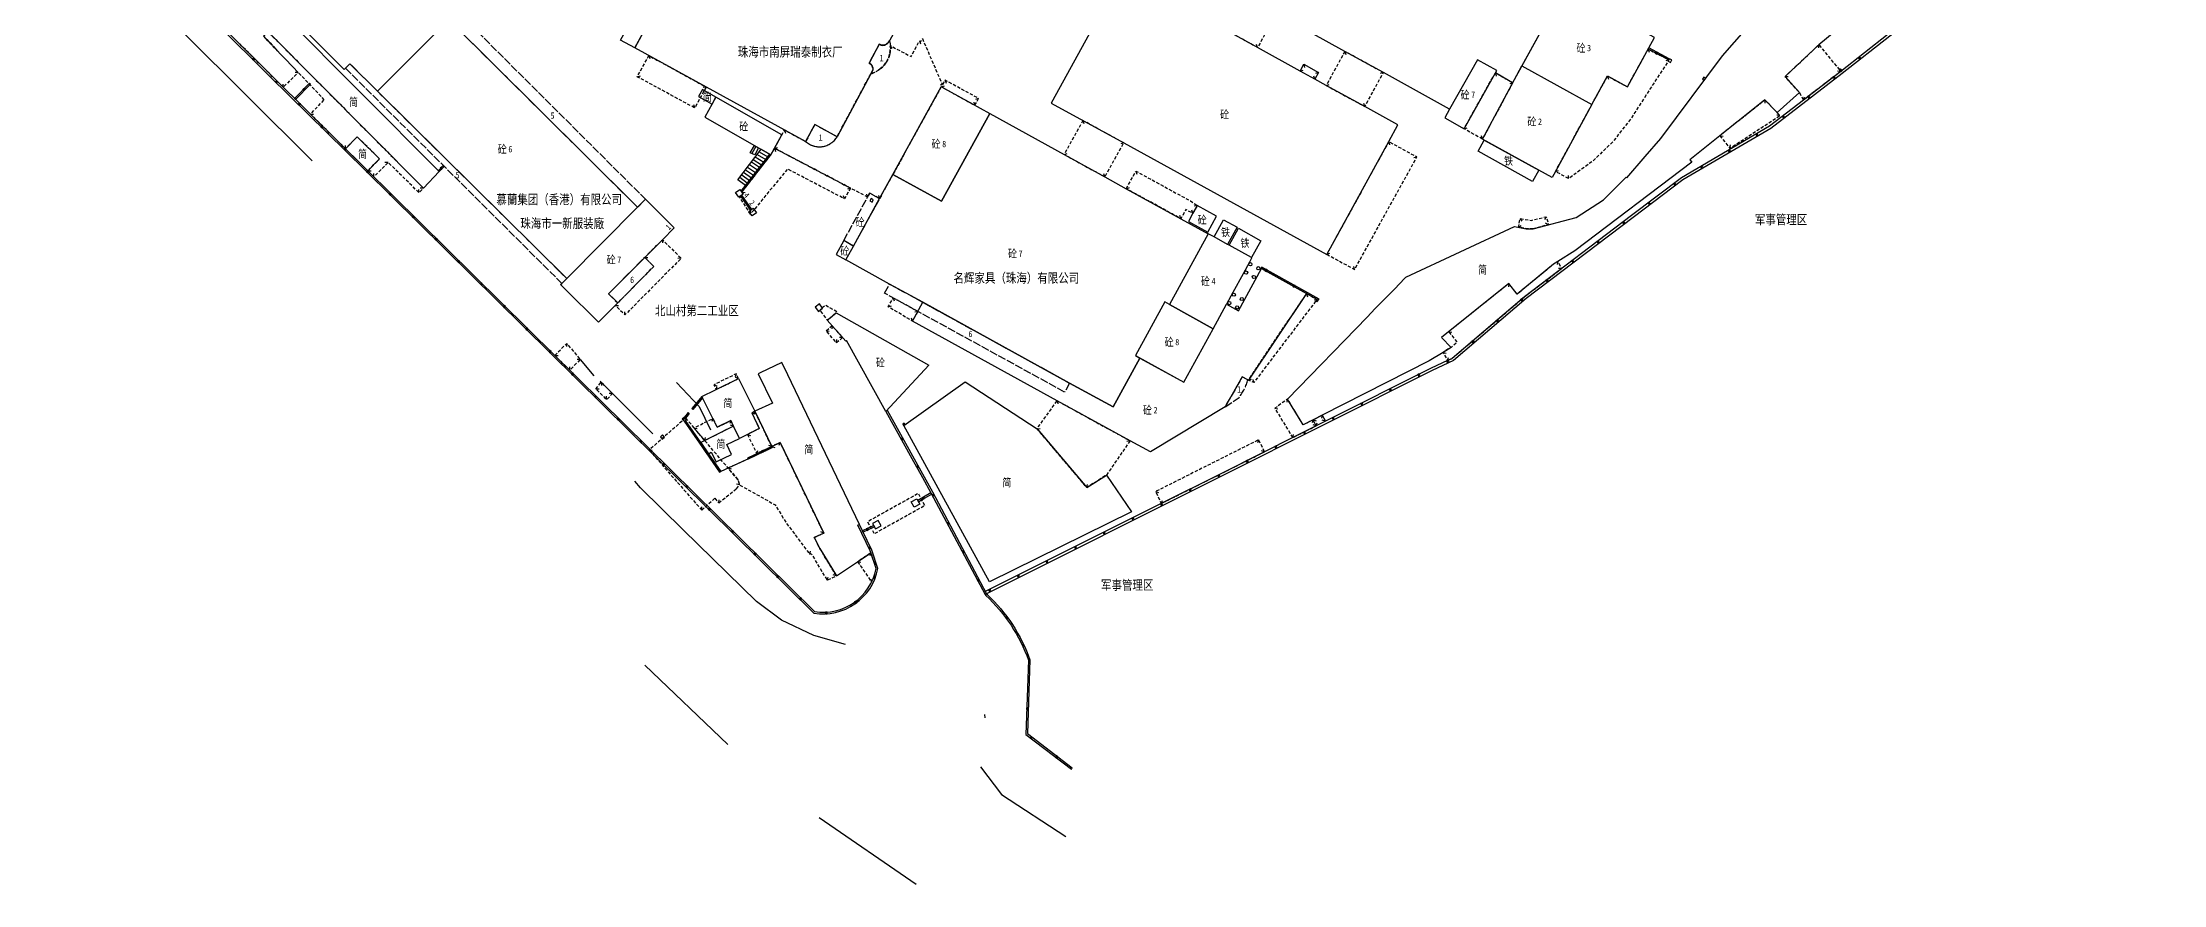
# Model space of a CAD drawing. Extents: x 395778 to 396698, y 996972 to 998012.
# Drawn here: x 396337.4 to 396668.7, y 996972.2 to 997103.6 of the extents above; entities that cross this region are included whole.
import ezdxf
from ezdxf.enums import TextEntityAlignment as Align

# ---------------------------------------------------------------- set-up
doc = ezdxf.new("R2010")
doc.units = 0
doc.header["$LTSCALE"] = 0.5
doc.linetypes.add('X32', pattern=[1.5, 1, -0.5])
doc.linetypes.add('X39', pattern=[3, 2.5, -0.5])
doc.layers.get('0').update_dxf_attribs({"linetype": 'CONTINUOUS'})
doc.layers.add('ASSIST', color=7, linetype='CONTINUOUS', plot=False)
doc.layers.add('JMD', color=6, linetype='CONTINUOUS')
doc.layers.add('门牌号', color=2, linetype='CONTINUOUS')
doc.styles.add('宋体', font='')
doc.styles.add('正等线体', font='simhei.ttf')
doc.styles.add('细等线体', font='', dxfattribs={"width": 0.8})
doc.styles.get('宋体').set_extended_font_data('SimSun')
doc.styles.get('细等线体').set_extended_font_data('SimSun')
doc.linetypes.add('444', pattern='A,4.5,[145,AAA.SHX,S=1,R=0,X=0,Y=1],4.5,-0.5,[146,AAA.SHX,S=1,R=0,X=0,Y=0],-0.5', length=10)
doc.linetypes.add('445', pattern='A,8,-0.5,[147,AAA.SHX,S=1,R=0,X=0,Y=0],-1.5', length=10)

# ---------------------------------------------------------------- blocks, each defined once
blk = doc.blocks.new('*U0')
at = {"linetype": 'Continuous'}
for points in [[(0, 0), (0.5, 0.5), (-0.5, 0.5)], [(0, 0), (-0.5, 0.5), (-0.5, -0.5)], [(0, 0), (-0.5, -0.5), (0.5, -0.5)], [(0, 0), (0.5, -0.5), (0.5, 0.5)]]:
    blk.add_solid(points, dxfattribs=at)
blk = doc.blocks.new('gc002')
blk.add_lwpolyline([(-0.5, -0.5), (0.5, -0.5), (0.5, 0.5), (-0.5, 0.5), (-0.5, -0.5)])
at = {"linetype": 'Continuous'}
blk.add_blockref('*U0', (0, 0), dxfattribs=at)
blk = doc.blocks.new('gc170')
at = {"linetype": 'Continuous'}
blk.add_circle((0, 0), 0.5, dxfattribs=at)

msp = doc.modelspace()

# ---------------------------------------------------------------- linework, layer by layer
at = {"layer": 'ASSIST', "linetype": 'Continuous', "flags": 128}
for points in [[(396245.48, 997220.25), (396248.42, 997215.51), (396379.52, 997085.15)], [(396483.9, 996990.56), (396487.17, 996986.2), (396497.25, 996979.68)]]:
    msp.add_lwpolyline(points, dxfattribs=at)
for points in [[(396446.02, 997082.22), (396449.63, 997086.97), (396450.99, 997086.19), (396447.19, 997081.33)], [(396448.58, 997087.56), (396449.25, 997087.18), (396448.64, 997086.09), (396447.95, 997086.43)]]:
    msp.add_lwpolyline(points, close=True, dxfattribs=at)
for points, elevation in [([(396436.44, 997050.54), (396439.96, 997046.78), (396441.73, 997043.17)], -85.83), ([(396462.8, 997009.66), (396457.89, 997011.06), (396452.82, 997013.44), (396448.94, 997016.38), (396437.46, 997027.53), (396430.82, 997034.1), (396429.89, 997035.12)], 6.99), ([(396484.55, 996998.73), (396484.58, 996998.19)], 7.25)]:
    msp.add_lwpolyline(points, dxfattribs=dict(at, elevation=elevation))
at = {"layer": 'JMD', "linetype": 'X32'}
for p, q in [((396469.81, 997103.14), (396470.1, 997102.59)), ((396474.38, 997103.92), (396474.52, 997103.44)), ((396527.19, 997102.84), (396527.05, 997103.32)), ((396614.88, 997103.29), (396614.84, 997102.79)), ((396432.09, 997101.6), (396432.23, 997101.13)), ((396540.83, 997102.25), (396540.97, 997101.77)), ((396618.29, 997099.12), (396617.79, 997099.18)), ((396430.29, 997098.3), (396430.77, 997098.44)), ((396441.04, 997096.69), (396440.58, 997096.59)), ((396477.65, 997097.05), (396477.91, 997097.13)), ((396477.8, 997096.71), (396478.28, 997096.85)), ((396478.39, 997097.77), (396478.53, 997097.29)), ((396537.92, 997096.94), (396538.4, 997097.08)), ((396546.85, 997098.94), (396546.37, 997098.8)), ((396564.34, 997098.88), (396564.47, 997098.4)), ((396567.06, 997097.35), (396566.58, 997097.21)), ((396609.6, 997098.33), (396610.1, 997098.31)), ((396379.23, 997092.47), (396379.73, 997092.47)), ((396439.26, 997093.42), (396439.12, 997093.9)), ((396483.04, 997093.83), (396482.9, 997094.31)), ((396483.62, 997094.89), (396483.14, 997094.75)), ((396543.94, 997093.63), (396543.8, 997094.11)), ((396606.45, 997094.68), (396606.42, 997094.18)), ((396612.49, 997094.66), (396612.71, 997095.27)), ((396453.31, 997089.97), (396453.45, 997089.49)), ((396499.91, 997091.46), (396500.05, 997090.98)), ((396559.45, 997090.18), (396559.93, 997090.32)), ((396599.43, 997089.08), (396599.93, 997089.02)), ((396608.8, 997092.22), (396608.3, 997092.28)), ((396384.7, 997087.06), (396384.7, 997087.56)), ((396451.74, 997087.12), (396452.22, 997087.26)), ((396496.97, 997086.17), (396497.45, 997086.3)), ((396506.29, 997087.96), (396505.81, 997087.82)), ((396547.68, 997088.16), (396547.82, 997087.68)), ((396562.33, 997088.56), (396562.19, 997089.04)), ((396600.98, 997087.14), (396601.06, 997087.64)), ((396388.21, 997083.6), (396388.71, 997083.6)), ((396389.15, 997082.67), (396389.15, 997083.17)), ((396391.37, 997084.9), (396390.87, 997084.9)), ((396503.34, 997082.66), (396503.2, 997083.14)), ((396552.07, 997085.75), (396551.59, 997085.61)), ((396466.28, 997079.5), (396466.13, 997079.98)), ((396468.14, 997079.26), (396468.01, 997079.75)), ((396568.21, 997076.15), (396568.5, 997075.74)), ((396572.3, 997076.44), (396572.04, 997076.01)), ((396434.22, 997072.85), (396434.22, 997072.35)), ((396567.96, 997074.79), (396568.37, 997075.07)), ((396572.63, 997075.18), (396572.2, 997075.43)), ((396431.46, 997070.08), (396431.96, 997070.08)), ((396437.14, 997069.94), (396436.64, 997069.93)), ((396538.01, 997070.58), (396538.49, 997070.72)), ((396574.12, 997069.44, -85.2), (396573.98, 997068.88, -37.31)), ((396542.35, 997068.2), (396542.21, 997068.68)), ((396566.46, 997066), (396566.4, 997065.51)), ((396574.7, 997068.35, -87.02), (396574.2, 997068.37, -87.02)), ((396426.86, 997062.58), (396427.36, 997062.58)), ((396470.27, 997063.77), (396470.41, 997063.29)), ((396534.85, 997064.43), (396534.97, 997063.95)), ((396536.5, 997063.52), (396536.01, 997063.43)), ((396428.36, 997061.09), (396428.35, 997061.59)), ((396460.72, 997059.43), (396460.69, 997058.93)), ((396469.51, 997062.38), (396469.99, 997062.51)), ((396473.28, 997060.12), (396473.15, 997060.61)), ((396474.12, 997061.65), (396473.64, 997061.51)), ((396419.27, 997056.65), (396419.25, 997056.15)), ((396459.79, 997058.61), (396460.29, 997058.58)), ((396461.43, 997056.75), (396461.47, 997057.25)), ((396462.36, 997057.56), (396461.86, 997057.59)), ((396557.05, 997058.48), (396557.55, 997058.42)), ((396417.42, 997054.78), (396417.92, 997054.78)), ((396419.75, 997052.48), (396419.75, 997052.98)), ((396421.39, 997054.14), (396420.89, 997054.16)), ((396556.17, 997055.25), (396556.66, 997055.13)), ((396556.88, 997053.99), (396557.04, 997054.47)), ((396423.83, 997049.56), (396424.33, 997049.58)), ((396424.66, 997050.58), (396424.68, 997050.08)), ((396442.26, 997050.2), (396442.74, 997050.04)), ((396442.63, 997049.45), (396442.79, 997049.92)), ((396445.75, 997051.91), (396445.58, 997051.44)), ((396446.11, 997051.16), (396445.64, 997051.32)), ((396525.76, 997050.94), (396526.25, 997051.07)), ((396526.6, 997050.54), (396526.48, 997051.03)), ((396425.5, 997047.89), (396425.5, 997048.39)), ((396426.42, 997048.81), (396425.92, 997048.81)), ((396448.65, 997046.06), (396448.49, 997045.59)), ((396495.89, 997047.7), (396496, 997047.22)), ((396448.2, 997045.83), (396448.67, 997045.67)), ((396492.74, 997043.34), (396493.24, 997043.36)), ((396447.51, 997042.45), (396447.98, 997042.29)), ((396448.95, 997039.47), (396449.12, 997039.94)), ((396451.29, 997040.56), (396450.82, 997040.73)), ((396451.29, 997040.56), (396451.77, 997040.39)), ((396452.59, 997041.2), (396452.43, 997040.73)), ((396507.27, 997041.45), (396506.79, 997041.34)), ((396527.36, 997041.6), (396527.2, 997041.12)), ((396528.3, 997039.74), (396527.82, 997039.9)), ((396444.48, 997037.2), (396444.97, 997037.09)), ((396500.52, 997034.15), (396500.63, 997034.64)), ((396511.27, 997033.52), (396511.74, 997033.36)), ((396512.15, 997031.65), (396512.32, 997032.13)), ((396459.42, 997027.05), (396458.95, 997027.22)), ((396457.23, 997023.73), (396457.33, 997024.22)), ((396459.94, 997019.69), (396460.09, 997020.17)), ((396461.39, 997020.35), (396460.91, 997020.5))]:
    msp.add_line(p, q, dxfattribs=at)
at = {"layer": 'JMD', "linetype": 'Continuous'}
for p, q in [((396588.31, 997102.79), (396588.21, 997102.61)), ((396588.21, 997102.61), (396588.36, 997102.13)), ((396533.84, 997099.18), (396534.32, 997099.32)), ((396534.41, 997100.23), (396534.55, 997099.75)), ((396591.43, 997100.92), (396590.95, 997100.76)), ((396591.51, 997101.1), (396591.43, 997100.92)), ((396618.05, 997099.42), (396618.2, 997099.55)), ((396618.29, 997099.12), (396618.45, 997099.24)), ((396374.99, 997096.65), (396374.99, 997097.15)), ((396377.32, 997098.96), (396376.82, 997098.97)), ((396379.24, 997097.14), (396379.1, 997097.28)), ((396536.14, 997097.92), (396536, 997098.4)), ((396536.71, 997098.96), (396536.23, 997098.82)), ((396581.87, 997098.41), (396582.01, 997097.92)), ((396376.9, 997094.76), (396376.76, 997094.9)), ((396452.99, 997090.14), (396453.17, 997090.04)), ((396453.62, 997089.8), (396453.44, 997089.89)), ((396448.82, 997087.42), (396448.19, 997086.31)), ((396449.25, 997087.18), (396448.64, 997086.09)), ((396448.72, 997085.77), (396450.04, 997084.97)), ((396449.02, 997086.17), (396450.36, 997085.37)), ((396449.32, 997086.57), (396450.68, 997085.78)), ((396449.63, 997086.97), (396450.99, 997086.19)), ((396451.74, 997087.12), (396451.88, 997086.64)), ((396399.32, 997083.47), (396399.18, 997083.61)), ((396400.08, 997084.23), (396399.94, 997084.37)), ((396446.3, 997082.59), (396447.48, 997081.71)), ((396446.6, 997082.99), (396447.8, 997082.11)), ((396446.9, 997083.38), (396448.12, 997082.52)), ((396447.21, 997083.78), (396448.44, 997082.93)), ((396447.51, 997084.18), (396448.76, 997083.34)), ((396447.81, 997084.58), (396449.08, 997083.74)), ((396448.11, 997084.98), (396449.4, 997084.15)), ((396448.42, 997085.37), (396449.72, 997084.56)), ((396508.2, 997083.55), (396508.34, 997083.07)), ((396573.74, 997083.49), (396574.22, 997083.64)), ((396575.78, 997082.39), (396575.75, 997082.89)), ((396396.19, 997080.2), (396396.19, 997080.7)), ((396396.87, 997080.9), (396396.37, 997080.9)), ((396446.25, 997079.57), (396446.74, 997079.47)), ((396446.41, 997079.68), (396446.57, 997079.79, -86.53)), ((396446.62, 997080.25), (396447.12, 997080.24)), ((396462.64, 997079.24), (396462.51, 997079.72)), ((396463.62, 997080.9), (396463.13, 997080.76)), ((396506.69, 997080.81), (396507.2, 997080.99)), ((396447.95, 997077.44), (396448.11, 997077.56, -86.53)), ((396447.96, 997076.85), (396447.99, 997077.35)), ((396515.21, 997076.13), (396515.07, 997076.61)), ((396517.09, 997076.97), (396516.94, 997077.45)), ((396517.76, 997078.19), (396517.28, 997078.07)), ((396527.84, 997068.58), (396527.73, 997068.39)), ((396536.47, 997063.16), (396536.3, 997063.29)), ((396438.8, 997046.47), (396438.95, 997046.34)), ((396440.39, 997048.34), (396440.49, 997048.15)), ((396469.13, 997046.03), (396469.31, 997046.22)), ((396529.89, 997046.52), (396530.38, 997046.42)), ((396531.89, 997047.96), (396531.79, 997047.47)), ((396437.61, 997044.49), (396437.79, 997044.62)), ((396437.68, 997045.14), (396437.8, 997044.98)), ((396437.85, 997045.02), (396437.81, 997044.52)), ((396438.26, 997045.85), (396438.41, 997045.72)), ((396439.17, 997043.46), (396439.66, 997043.36)), ((396442.09, 997044.93), (396441.93, 997044.46)), ((396444.89, 997044.6), (396444.73, 997044.13)), ((396445.31, 997043.74), (396444.84, 997043.9)), ((396471.78, 997044.09), (396471.95, 997044.18)), ((396471.92, 997043.83), (396472.09, 997043.94)), ((396535.86, 997044.71), (396535.7, 997044.23)), ((396535.86, 997044.71), (396536.34, 997044.55)), ((396536.33, 997043.78), (396535.86, 997043.93)), ((396536.33, 997043.78), (396536.49, 997044.25)), ((396537.31, 997045.45), (396537.16, 997044.97)), ((396537.79, 997044.51), (396537.31, 997044.67)), ((396432.15, 997040), (396432.64, 997039.97)), ((396440.85, 997041.48), (396440.94, 997041.97)), ((396451.38, 997040.38), (396451.29, 997040.56)), ((396532.68, 997041.94), (396532.81, 997042.42)), ((396443.16, 997036.55), (396443.34, 997036.67)), ((396447.64, 997038.63), (396447.55, 997038.81)), ((396446.28, 997034.56), (396445.79, 997034.66)), ((396440.35, 997030.64), (396440.38, 997031.14)), ((396443.03, 997031.75), (396443.08, 997032.25)), ((396474.12, 997032.1), (396474.24, 997031.88)), ((396464.99, 997028.4), (396464.76, 997028.29)), ((396465.47, 997027.4), (396465.58, 997027.18)), ((396467.23, 997028.24), (396467.35, 997028.02, 7.51)), ((396466.8, 997023.97), (396466.64, 997023.5)), ((396464.71, 997022.57), (396465.2, 997022.48)), ((396466.89, 997019.36), (396466.84, 997019.86)), ((396484.62, 997017.46), (396484.84, 997017.57)), ((396484.65, 997017.92), (396484.84, 997017.57)), ((396498.1, 996990.16), (396498.25, 996990.36))]:
    msp.add_line(p, q, dxfattribs=at)
at = {"layer": 'JMD', "color": 7, "linetype": 'Continuous', "flags": 128}
msp.add_lwpolyline([(396249.95, 997221.01), (396263.1, 997207.86), (396283.7, 997187.52), (396299.11, 997172.15), (396311.6, 997159.39), (396331.42, 997139.57), (396372.91, 997098.35), (396387.76, 997083.69), (396457.86, 997014.53, 0.404619), (396467.89, 997021.51), (396466.93, 997024.37), (396465.47, 997027.4), (396464.99, 997028.4)], format="xyb", dxfattribs=at)
at = {"layer": 'JMD', "linetype": 'Continuous', "flags": 128}
msp.add_lwpolyline([(396250.12, 997221.19), (396263.28, 997208.04), (396283.88, 997187.7), (396299.29, 997172.33), (396311.78, 997159.57), (396331.59, 997139.74), (396373.09, 997098.52), (396379.23, 997092.47), (396387.93, 997083.87), (396417.42, 997054.78), (396450, 997022.64), (396450.35, 997022.3), (396457.98, 997014.77, 0.399679), (396467.63, 997021.49), (396466.69, 997024.28), (396464.76, 997028.29), (396464.99, 997028.4)], format="xyb", dxfattribs=at)
for points in [[(396663.37, 997164.45), (396668.73, 997161.81), (396662.2, 997142.66), (396661.01, 997139.21), (396659.53, 997135.42), (396658.25, 997132.4), (396656.6, 997129.53), (396654.37, 997126.66), (396629.36, 997107.17), (396625.95, 997104.64), (396618.54, 997098.8), (396607.38, 997090.23), (396593.62, 997082.18), (396585.85, 997076.29), (396569.15, 997063.64), (396557.8, 997053.98), (396554.46, 997052.44), (396521.24, 997035.75), (396484.85, 997017.57)], [(396575.11, 997112.04), (396567.04, 997097.36), (396564.34, 997098.88), (396564.55, 997099.26), (396561.53, 997100.95), (396557.2, 997093.25), (396546.85, 997098.94), (396546.85, 997098.94), (396540.83, 997102.25), (396530.1, 997108.15)], [(396591.43, 997100.92), (396588.21, 997102.61)], [(396618.2, 997099.55), (396618.45, 997099.24)], [(396376.76, 997094.9), (396379.1, 997097.28)], [(396446.51, 997080.42), (396450.99, 997086.19)], [(396536.3, 997063.29), (396536.5, 997063.52), (396527.73, 997068.39)], [(396440.49, 997048.15), (396438.95, 997046.34)], [(396469.31, 997046.22), (396476.39, 997033.46), (396484.84, 997017.57)], [(396437.79, 997044.62), (396440.19, 997041.18), (396440.19, 997041.18), (396441.41, 997039.43), (396443.34, 997036.67)], [(396471.95, 997044.18), (396472.09, 997043.94)], [(396476.29, 997033.12), (396474.86, 997032.26), (396474.24, 997031.88)]]:
    msp.add_lwpolyline(points, dxfattribs=at)
msp.add_lwpolyline([(396471.68, 997115.78), (396475.24, 997113.83), (396469.52, 997103.63, -0.400214), (396468.1, 997103.36), (396466.52, 997100.43, -0.311698), (396467.08, 997099.33), (396461.51, 997088.92), (396458.01, 997090.83), (396456.59, 997088.17), (396429.9, 997102.8), (396446.53, 997133.12), (396467.59, 997121.47), (396473.16, 997118.42)], format="xyb", close=True, dxfattribs=at)
for points in [[(396398.31, 997113.7), (396395.49, 997116.51), (396393.88, 997118.12), (396391.84, 997116.11), (396390.53, 997117.41), (396390.38, 997117.55), (396378.56, 997105.36), (396384.51, 997099.44), (396384.7, 997099.63), (396385.39, 997100.32), (396389.71, 997096.02), (396402.16, 997108.5), (396402.84, 997109.18), (396402.1, 997109.92), (396398.8, 997113.22)], [(396494.95, 997094.18), (396506.29, 997087.96), (396537.99, 997070.54), (396547.68, 997088.16), (396549.12, 997090.78), (396543.94, 997093.63), (396537.92, 997096.94), (396536.14, 997097.92), (396533.84, 997099.18), (396527.19, 997102.84), (396526.93, 997102.99), (396522.35, 997105.51), (396514.43, 997109.86), (396513.66, 997110.29), (396511.37, 997111.55), (396506.1, 997114.45)], [(396419.26, 997066.8), (396389.71, 997096.02), (396400.85, 997107.18), (396430.34, 997077.92)], [(396429.9, 997102.8), (396427.68, 997104.01), (396429.75, 997107.77), (396431.96, 997106.55)], [(396591.71, 997100.54), (396591.89, 997100.91), (396591.51, 997101.1), (396591.33, 997100.72)], [(396442.58, 997095.1), (396440.49, 997096.29), (396439.87, 997095.21), (396441.97, 997094.02)], [(396477.77, 997096.72), (396477.8, 997096.71), (396485.36, 997092.55), (396477.83, 997078.87), (396470.23, 997083.05)], [(396596.89, 997098.23), (396596.71, 997097.89), (396596.97, 997097.75), (396597.2, 997098.07)], [(396440.82, 997091.96), (396451.17, 997086.09), (396452.89, 997089.2), (396442.58, 997095.1)], [(396468.14, 997079.26), (396470.23, 997083.05), (396477.83, 997078.87), (396485.36, 997092.55), (396496.97, 997086.17), (396503.34, 997082.66), (396506.69, 997080.81), (396515.21, 997076.13), (396519.5, 997073.77), (396513.43, 997062.74), (396512.72, 997063.14), (396508.13, 997054.74), (396508.82, 997054.36), (396504.62, 997046.73), (396497.82, 997050.47), (396474.9, 997063.07), (396469.7, 997065.92), (396462.86, 997069.68), (396464.05, 997071.84)], [(396384.7, 997087.06), (396386.53, 997088.91), (396390.04, 997085.46), (396388.21, 997083.6)], [(396418.5, 997066.03), (396419.26, 997066.8), (396430.33, 997077.92), (396431.57, 997079.16), (396436.06, 997074.69), (396434.22, 997072.85), (396431.46, 997070.08), (396425.8, 997064.41), (396427.24, 997062.97), (396426.86, 997062.58), (396424.23, 997059.95), (396418.95, 997065.19), (396418.3, 997065.83)], [(396522.74, 997071.99), (396524.2, 997074.64), (396527.71, 997072.69), (396526.27, 997070.06)], [(396458.08, 997062.32), (396458.58, 997061.66), (396459.25, 997062.15), (396458.75, 997062.82)], [(396515.68, 997050.59), (396520.28, 997058.95), (396513.43, 997062.74), (396512.72, 997063.14), (396508.13, 997054.74)], [(396475.84, 997053.26), (396469.13, 997046.03), (396462.97, 997057.13), (396462.85, 997057), (396459.98, 997060.27), (396461.35, 997061.45)], [(396448.65, 997046.06), (396451.29, 997040.56), (396452.59, 997041.2), (396459.42, 997027.05), (396457.94, 997026.36), (396458.81, 997024.65), (396461.39, 997020.35), (396464.71, 997022.57), (396466.8, 997023.97), (396466.69, 997024.28), (396464.76, 997028.29), (396464.99, 997028.4), (396453.8, 997051.77), (396452.89, 997053.68), (396449.49, 997052.06), (396449.2, 997051.92), (396451.39, 997047.34)], [(396448.2, 997045.83), (396449.35, 997043.36), (396447.51, 997042.45), (396446.25, 997041.83), (396445.31, 997043.74), (396444.89, 997044.6), (396442.78, 997043.55), (396442.09, 997044.93), (396440.39, 997048.34), (396442.53, 997049.4), (396446.11, 997051.16), (396448.65, 997046.06)], [(396437.32, 997044.85), (396437.61, 997044.49), (396437.97, 997044.78), (396437.68, 997045.14)], [(396441.41, 997039.43), (396441.85, 997039.66), (396442.6, 997038.14), (396445.02, 997039.33), (396444.27, 997040.86), (396446.25, 997041.83), (396445.31, 997043.74), (396440.21, 997041.16)]]:
    msp.add_lwpolyline(points, close=True, dxfattribs=at)
at = {"layer": 'JMD', "linetype": 'X32', "flags": 128}
for points in [[(396530.1, 997108.15), (396527.19, 997102.84), (396514.43, 997109.86), (396517.34, 997115.16)], [(396371.88, 997104.65), (396377.32, 997098.96), (396376.66, 997098.33), (396374.99, 997096.65), (396366.64, 997104.93), (396372.36, 997110.69), (396375.09, 997107.84)], [(396612.49, 997094.66), (396611.84, 997095.84), (396609.6, 997098.33), (396614.88, 997103.29), (396618.05, 997099.42), (396618.29, 997099.12)], [(396441.04, 997096.69), (396439.26, 997093.42), (396430.29, 997098.3), (396432.09, 997101.6)], [(396540.83, 997102.25), (396537.92, 997096.94), (396543.94, 997093.63), (396546.85, 997098.94)], [(396483.04, 997093.83), (396483.62, 997094.89), (396478.39, 997097.77), (396477.8, 997096.71)], [(396447.51, 997042.45), (396448.95, 997039.47), (396451.29, 997040.56), (396448.65, 997046.06), (396448.2, 997045.83), (396449.35, 997043.36)], [(396507.27, 997041.45), (396503.59, 997036.09), (396500.52, 997034.15), (396492.74, 997043.34), (396495.89, 997047.7)], [(396442.78, 997043.55), (396444.89, 997044.6), (396445.31, 997043.74), (396440.85, 997041.48), (396439.17, 997043.46), (396442.09, 997044.93)], [(396447.64, 997038.63), (396444.48, 997037.2), (396446.04, 997035.36), (396446.28, 997034.56), (396451.83, 997031.45), (396453.56, 997028.63), (396457.23, 997023.73), (396457.44, 997023.85), (396459.94, 997019.69), (396461.39, 997020.35), (396458.81, 997024.65), (396457.94, 997026.36), (396459.42, 997027.05), (396452.59, 997041.2), (396451.29, 997040.56), (396451.38, 997040.38)], [(396475.21, 997031.36), (396474.19, 997033.23), (396466.26, 997028.8), (396467.31, 997026.94)], [(396464.71, 997022.57), (396466.89, 997019.36), (396467.35, 997020.45), (396467.63, 997021.49), (396466.8, 997023.97)]]:
    msp.add_lwpolyline(points, close=True, dxfattribs=at)
at = {"layer": 'JMD', "linetype": 'Continuous', "flags": 128}
for points, elevation in [([(396568.48, 997099.99), (396579.43, 997093.97), (396581.87, 997098.41), (396584.97, 997096.7), (396588.31, 997102.79), (396589.19, 997104.4), (396584, 997107.22), (396579.95, 997109.42), (396575.11, 997112.04)], -75.72), ([(396396.87, 997080.9), (396399.32, 997083.47), (396375.09, 997107.84), (396372.58, 997105.34)], 9.84), ([(396533.84, 997099.18), (396534.41, 997100.23), (396536.71, 997098.96), (396536.14, 997097.92)], 10.96), ([(396556.43, 997091.88), (396559.45, 997090.18), (396564.55, 997099.26), (396561.53, 997100.95), (396557.2, 997093.25)], -79.21), ([(396579.43, 997093.97), (396573.74, 997083.49), (396573.24, 997082.57), (396571.13, 997083.73), (396562.33, 997088.56), (396568.48, 997099.99)], -75.72), ([(396571.13, 997083.73), (396570.16, 997081.96), (396561.63, 997086.67), (396562.59, 997088.41)], 10.46), ([(396446.14, 997079.49), (396445.64, 997080.21), (396446.32, 997080.68), (396446.82, 997079.97)], 9.66), ([(396466.61, 997078.93), (396466.96, 997078.73), (396467.16, 997079.07), (396466.81, 997079.27)], -85.44), ([(396448.22, 997076.56), (396447.7, 997077.26), (396448.38, 997077.76), (396448.89, 997077.05)], 9.61), ([(396519.4, 997074.04), (396520.77, 997076.54), (396517.76, 997078.19), (396517.09, 997076.97), (396516.39, 997075.7)], 10.88), ([(396520.39, 997073.28), (396521.86, 997075.96), (396524, 997074.82), (396522.52, 997072.11)], 10.87), ([(396464.05, 997071.84), (396462.54, 997072.7), (396461.35, 997070.52), (396462.86, 997069.68)], -86.16), ([(396513.43, 997062.74), (396520.28, 997058.95), (396522.36, 997062.77), (396522.39, 997062.82), (396523.37, 997064.63), (396524.98, 997067.59), (396525.97, 997069.41), (396526.31, 997070.04), (396526.27, 997070.06), (396522.74, 997071.99), (396522.52, 997072.11), (396520.39, 997073.28), (396519.5, 997073.77)], -75.46), ([(396522.36, 997062.77), (396524.22, 997061.76), (396527.82, 997068.35), (396534.86, 997064.43), (396525.76, 997050.94), (396525.69, 997050.98), (396524.79, 997051.42), (396522.11, 997046.74), (396510.47, 997039.7), (396507.27, 997041.45), (396495.89, 997047.7), (396473.28, 997060.12), (396474.9, 997063.07), (396497.82, 997050.47), (396504.62, 997046.73), (396508.82, 997054.36), (396515.68, 997050.59), (396520.28, 997058.95)], 10.4), ([(396503.59, 997036.09), (396507.49, 997030.34), (396485.31, 997019.45), (396471.92, 997043.83), (396481.53, 997050.64), (396492.74, 997043.34), (396500.52, 997034.15)], 10.67), ([(396536.33, 997043.78), (396535.86, 997044.71), (396537.31, 997045.45), (396537.79, 997044.51)], 10.73), ([(396433.9, 997042.08), (396434.19, 997041.72), (396434.54, 997042.01), (396434.25, 997042.37)], 9.77), ([(396473.56, 997031.08), (396473.09, 997031.92), (396473.95, 997032.4), (396474.42, 997031.56)], 7.49), ([(396468.39, 997028.18), (396467.94, 997029.02), (396467.06, 997028.55), (396467.51, 997027.71)], 7.51)]:
    msp.add_lwpolyline(points, close=True, dxfattribs=dict(at, elevation=elevation))
at = {"layer": 'JMD', "linetype": 'X39', "flags": 128}
for points in [[(396402.16, 997108.5), (396400.85, 997107.18), (396430.33, 997077.92), (396431.57, 997079.16)], [(396427.24, 997062.97), (396432.87, 997068.67), (396431.46, 997070.08), (396425.8, 997064.41)]]:
    msp.add_lwpolyline(points, close=True, dxfattribs=at)
at = {"layer": 'JMD', "linetype": 'Continuous', "flags": 128}
for points, elevation in [([(396617.28, 997105.25), (396614.88, 997103.29), (396609.6, 997098.33), (396611.84, 997095.84), (396608.35, 997092.69), (396606.45, 997094.68), (396599.43, 997089.08), (396594.74, 997085.33), (396595.04, 997084.93), (396576.78, 997071.13), (396574.12, 997069.44), (396573.45, 997069.02), (396567.73, 997064.32), (396566.46, 997066), (396555.95, 997057.6), (396557.45, 997056.04), (396556.17, 997055.25), (396554.02, 997053.92), (396537.31, 997045.45), (396535.86, 997044.71), (396534.32, 997043.93), (396531.89, 997047.96), (396544.3, 997060.75), (396545.58, 997062.08), (396548.56, 997065.14), (396550.21, 997066.85), (396550.38, 997067.02), (396567.34, 997074.9), (396569.18, 997074.56), (396570.27, 997074.56), (396576.97, 997076.31), (396581.25, 997079.08), (396584.79, 997082.59), (396584.86, 997082.53), (396587.74, 997085.84), (396590.2, 997088.64), (396599.82, 997101.58), (396603.57, 997105.85)], -87.02), ([(396399.18, 997083.61), (396399.94, 997084.37)], -86.84), ([(396446.57, 997079.79), (396448.11, 997077.56)], -86.53), ([(396438.41, 997045.72), (396437.8, 997044.98)], 9.82), ([(396447.55, 997038.81), (396451.29, 997040.56)], -87.25), ([(396467.35, 997028.02), (396465.58, 997027.18)], -87.95)]:
    msp.add_lwpolyline(points, dxfattribs=dict(at, elevation=elevation))
at = {"layer": 'JMD', "linetype": 'X32', "flags": 128}
for points, elevation in [([(396381.4, 997094.69), (396377.32, 997098.96), (396371.88, 997104.65), (396372.58, 997105.34), (396396.87, 997080.9), (396396.19, 997080.2), (396391.37, 997084.9), (396389.15, 997082.67), (396388.21, 997083.6), (396390.04, 997085.46), (396386.53, 997088.91), (396384.7, 997087.06), (396379.23, 997092.47)], 9.84), ([(396579.43, 997093.97), (396581.87, 997098.41), (396584.97, 997096.7), (396588.21, 997102.61), (396591.43, 997100.92), (396591.33, 997100.72), (396585.32, 997091.47), (396582.67, 997088.13), (396579.49, 997085.06), (396575.78, 997082.39), (396573.74, 997083.49)], 10.46), ([(396562.33, 997088.56), (396559.45, 997090.18), (396564.34, 997098.88), (396567.04, 997097.36), (396567.06, 997097.35)], 10.74), ([(396599.43, 997089.08), (396600.98, 997087.14), (396608.8, 997092.22), (396608.35, 997092.69), (396606.45, 997094.68)], -85.72), ([(396499.91, 997091.46), (396496.97, 997086.17), (396503.34, 997082.66), (396506.29, 997087.96)], -84.15), ([(396463.62, 997080.9), (396462.64, 997079.24), (396453.77, 997083.88), (396447.96, 997076.85), (396446.25, 997079.57), (396446.82, 997079.97), (396446.62, 997080.25), (396451.17, 997086.09), (396451.74, 997087.12)], -83.39), ([(396538.01, 997070.58), (396542.35, 997068.2), (396552.07, 997085.75), (396547.68, 997088.16)], 10.65), ([(396506.69, 997080.81), (396508.2, 997083.55), (396516.73, 997078.89), (396517.76, 997078.19), (396517.09, 997076.97), (396515.99, 997077.54), (396515.21, 997076.13)], 10.86), ([(396570.27, 997074.56), (396569.18, 997074.56), (396567.96, 997074.79), (396568.21, 997076.15), (396569.97, 997075.87), (396572.3, 997076.44), (396572.63, 997075.18)], -85.92), ([(396426.86, 997062.58), (396432.87, 997068.67), (396431.46, 997070.08), (396434.22, 997072.85), (396437.14, 997069.94), (396428.36, 997061.09)], -84.67), ([(396557.59, 997054.32), (396568.9, 997063.95), (396574.7, 997068.35), (396574.12, 997069.44), (396573.45, 997069.02), (396567.73, 997064.32), (396566.46, 997066), (396557.05, 997058.48), (396558.35, 997056.84), (396557.45, 997056.04), (396556.17, 997055.25), (396556.88, 997053.99)], -87.02), ([(396459.25, 997062.15), (396458.81, 997061.83), (396459.98, 997060.27), (396461.35, 997061.45), (396461.49, 997061.57), (396459.68, 997062.6), (396459.19, 997062.23)], -86.06), ([(396474.12, 997061.65), (396473.28, 997060.12), (396469.51, 997062.38), (396470.27, 997063.77)], 10.16), ([(396534.85, 997064.43), (396536.5, 997063.52), (396536.3, 997063.29), (396526.6, 997050.54), (396525.76, 997050.94)], -84.3), ([(396462.36, 997057.56), (396461.43, 997056.75), (396459.79, 997058.61), (396460.72, 997059.43)], -86.69), ([(396417.42, 997054.78), (396419.27, 997056.65), (396421.39, 997054.14), (396419.75, 997052.48)], 9.76), ([(396423.83, 997049.56), (396424.66, 997050.58), (396426.42, 997048.81), (396425.5, 997047.89)], -86.83), ([(396446.11, 997051.16), (396445.75, 997051.91), (396442.26, 997050.2), (396442.63, 997049.45)], -86.86), ([(396534.78, 997043), (396536.33, 997043.78), (396535.86, 997044.71), (396535.86, 997044.71), (396534.32, 997043.93), (396531.89, 997047.96), (396529.89, 997046.52), (396532.68, 997041.94)], 10.73), ([(396528.3, 997039.74), (396527.36, 997041.6), (396511.27, 997033.52), (396511.98, 997032.02), (396512.15, 997031.65), (396521.06, 997036.1)], 10.44)]:
    msp.add_lwpolyline(points, close=True, dxfattribs=dict(at, elevation=elevation))
msp.add_lwpolyline([(396470.23, 997083.05), (396468.14, 997079.26), (396466.62, 997080.13), (396466.28, 997079.5), (396463.62, 997080.9), (396451.74, 997087.12), (396452.89, 997089.2), (396453.31, 997089.97), (396456.59, 997088.17, 0.469817), (396461.51, 997088.92), (396466.78, 997098.76, 0.36059), (396469.81, 997103.14), (396473.08, 997101.45), (396474.38, 997103.92), (396474.58, 997103.81), (396474.77, 997104.15), (396474.83, 997104.25), (396477.91, 997097.13), (396477.77, 997096.72)], format="xyb", close=True, dxfattribs=at)
at = {"layer": 'JMD', "linetype": 'X39', "flags": 128}
for points in [[(396469.68, 997103.91, -0.414099), (396466.78, 997098.76), (396467.08, 997099.33, 0.311698), (396466.52, 997100.43), (396468.1, 997103.36, 0.400214), (396469.52, 997103.63)], [(396456.59, 997088.17, 0.469817), (396461.51, 997088.92), (396458.01, 997090.83)]]:
    msp.add_lwpolyline(points, format="xyb", close=True, dxfattribs=at)
at = {"layer": 'JMD', "color": 7, "linetype": 'Continuous', "flags": 128}
for points in [[(396625.71, 997104.96), (396618.29, 997099.12), (396612.49, 997094.66), (396607.16, 997090.56), (396593.4, 997082.52), (396585.6, 997076.6), (396568.9, 997063.95), (396557.59, 997054.32), (396556.88, 997053.99), (396554.29, 997052.8), (396537.79, 997044.51), (396536.33, 997043.78), (396532.68, 997041.94), (396528.3, 997039.74), (396521.06, 997036.1), (396512.15, 997031.65), (396484.65, 997017.92)], [(396591.51, 997101.1), (396588.31, 997102.79)], [(396618.05, 997099.42), (396618.29, 997099.12)], [(396376.9, 997094.76), (396379.24, 997097.14)], [(396446.62, 997080.25), (396451.17, 997086.09)], [(396536.47, 997063.16), (396536.82, 997063.58), (396527.84, 997068.58)], [(396440.39, 997048.34), (396438.8, 997046.47)], [(396469.13, 997046.03), (396473.2, 997038.69), (396474.85, 997035.71), (396476.17, 997033.34), (396484.62, 997017.46)], [(396437.61, 997044.49), (396440.01, 997041.06), (396443.16, 997036.55)], [(396471.78, 997044.09), (396471.92, 997043.83)], [(396476.17, 997033.34), (396474.12, 997032.1)]]:
    msp.add_lwpolyline(points, dxfattribs=at)
at = {"layer": 'JMD', "linetype": 'X39'}
msp.add_lwpolyline([(396384.7, 997099.63), (396418.5, 997066.03), (396419.26, 997066.8), (396389.71, 997096.02), (396385.39, 997100.32)], close=True, dxfattribs=at)
at = {"layer": 'JMD', "linetype": 'Continuous'}
for points in [[(396446.02, 997082.22), (396449.63, 997086.97)], [(396450.99, 997086.19), (396447.19, 997081.33)], [(396448.64, 997086.09), (396447.95, 997086.43)], [(396448.58, 997087.56), (396449.25, 997087.18)]]:
    msp.add_lwpolyline(points, dxfattribs=at)
at = {"layer": 'JMD', "color": 7, "linetype": 'Continuous', "flags": 128}
for points, elevation in [([(396399.32, 997083.47), (396400.08, 997084.23)], -86.84), ([(396446.41, 997079.68), (396447.95, 997077.44)], -86.53), ([(396438.26, 997045.85), (396437.68, 997045.14)], 9.82), ([(396447.64, 997038.63), (396451.38, 997040.38)], -87.25), ([(396467.23, 997028.24), (396465.47, 997027.4)], -87.95)]:
    msp.add_lwpolyline(points, dxfattribs=dict(at, elevation=elevation))
at = {"layer": 'JMD', "linetype": 'X39', "elevation": -86.16, "flags": 128}
msp.add_lwpolyline([(396462.54, 997072.7), (396466.28, 997079.5), (396466.62, 997080.13), (396468.14, 997079.26), (396464.05, 997071.84)], close=True, dxfattribs=at)
at = {"layer": 'JMD', "linetype": 'X39', "elevation": -73.68}
msp.add_lwpolyline([(396497.82, 997050.47), (396497.04, 997049.06), (396468.92, 997064.51), (396469.7, 997065.92)], close=True, dxfattribs=at)
at = {"layer": 'JMD', "linetype": '445', "flags": 128}
msp.add_lwpolyline([(396421.39, 997054.14), (396423.5, 997051.57)], dxfattribs=at)
at = {"layer": 'JMD', "linetype": '444', "flags": 128}
for points in [[(396432.72, 997042.52), (396426.42, 997048.81), (396424.66, 997050.58), (396424.5, 997050.74)], [(396447.64, 997038.63), (396443.34, 997036.67)]]:
    msp.add_lwpolyline(points, dxfattribs=at)
at = {"layer": 'JMD', "linetype": 'X39', "elevation": 10.4, "flags": 128}
msp.add_lwpolyline([(396522.11, 997046.74), (396524.33, 997048.22, 0.084674), (396525.69, 997050.98), (396524.79, 997051.42)], format="xyb", close=True, dxfattribs=at)
at = {"layer": 'JMD', "linetype": 'X32'}
msp.add_lwpolyline([(396446.04, 997035.36), (396439.17, 997043.46), (396437.85, 997045.02), (396432.15, 997040), (396440.35, 997030.64), (396442.42, 997032.48), (396443.03, 997031.75), (396445.81, 997033.97), (396446.28, 997034.56)], close=True, dxfattribs=at)
at = {"layer": 'JMD', "color": 7, "linetype": 'Continuous', "elevation": -89.94, "flags": 128}
msp.add_lwpolyline([(396484.62, 997017.46), (396484.76, 997017.28, -0.119914), (396491.39, 997007.2), (396490.97, 996995.6), (396498.1, 996990.16)], format="xyb", dxfattribs=at)
at = {"layer": 'JMD', "linetype": 'Continuous', "elevation": -89.94, "flags": 128}
msp.add_lwpolyline([(396484.84, 997017.58), (396484.94, 997017.44, -0.12017), (396491.64, 997007.23), (396491.23, 996995.72), (396498.25, 996990.36)], format="xyb", dxfattribs=at)
at = {"layer": 'JMD', "linetype": '444', "flags": 128}
for points, elevation in [([(396444.43, 996994.05), (396431.46, 997006.42)], 7.34), ([(396473.84, 996972.16), (396458.73, 996982.6)], 7.26)]:
    msp.add_lwpolyline(points, dxfattribs=dict(at, elevation=elevation))

# ---------------------------------------------------------------- block references
at = {"layer": 'JMD', "linetype": 'Continuous', "xscale": 0.25, "yscale": 0.25}
for p, rotation in [((396370.38, 997101.04), 315.1925598628391), ((396589.53, 997102), 152.2353139485145), ((396618.29, 997099.32), 308.7516283353129), ((396621.2, 997101.25), 218.2240064428228), ((396373.93, 997097.52), 315.3671137450662), ((396378.22, 997096.28), 45.3671137446425), ((396617.27, 997098.17), 217.5434543341403), ((396377.49, 997094), 315.3671137450662), ((396613.3, 997095.12), 217.5434543341403), ((396381.05, 997090.49), 315.3671137450662), ((396605.19, 997089.27), 210.3159388840375), ((396609.34, 997092.08), 217.5434543341403), ((396384.61, 997086.98), 315.3671137450662), ((396600.88, 997086.74), 210.3159388840375), ((396388.17, 997083.47), 315.3900186697635), ((396399.69, 997084.01), 45.07538913706317), ((396448.38, 997082.67), 232.5173305760779), ((396449.25, 997083.83), 52.09588463971345), ((396596.56, 997084.22), 210.3159388840375), ((396391.73, 997079.95), 315.3900186697635), ((396592.35, 997081.56), 217.1768217423584), ((396395.29, 997076.44), 315.3900186697635), ((396447.44, 997078.41), 304.6801089756407), ((396588.37, 997078.54), 217.1768217423584), ((396398.84, 997072.93), 315.3900186697635), ((396580.4, 997072.5), 217.137244664347), ((396584.38, 997075.52), 217.137244664347), ((396402.4, 997069.42), 315.3900186697635), ((396576.41, 997069.49), 217.137244664347), ((396405.96, 997065.91), 315.3900186697635), ((396528.51, 997068.06), 150.923738485009), ((396572.42, 997066.47), 217.137244664347), ((396409.52, 997062.4), 315.3900186697635), ((396532.88, 997065.63), 150.923738485009), ((396568.47, 997063.42), 220.4252089783061), ((396564.66, 997060.18), 220.4252089783061), ((396413.08, 997058.89), 315.3900186697635), ((396560.86, 997056.94), 220.4252089783061), ((396416.64, 997055.37), 315.3900186697635), ((396556.9, 997053.86), 204.6427160442046), ((396420.2, 997051.86), 315.3900186697635), ((396547.93, 997049.47), 206.6870140838122), ((396552.39, 997051.71), 206.6870140838122), ((396423.76, 997048.35), 315.3900186697635), ((396439.53, 997047.14), 229.6762256753186), ((396543.46, 997047.22), 206.6870140838122), ((396427.32, 997044.84), 315.3900186697635), ((396438.01, 997045.34), 230.62985452539), ((396471.95, 997044.02), 298.7728730100158), ((396534.52, 997042.73), 206.6870140838122), ((396538.99, 997044.97), 206.6870140838122), ((396430.88, 997041.33), 315.3900186697635), ((396441.04, 997039.8), 304.9511670115934), ((396449.83, 997039.79), 24.97172640046943), ((396471.66, 997041.72), 299.031701329455), ((396530.06, 997040.48), 206.6870140838122), ((396434.44, 997037.82), 315.3900186697635), ((396474.09, 997037.35), 299.031701329455), ((396521.12, 997035.99), 206.6870140838122), ((396525.59, 997038.24), 206.6870140838122), ((396438, 997034.31), 315.3900186697635), ((396476.51, 997032.97), 298.0054070796553), ((396516.65, 997033.76), 206.5357413976943), ((396441.56, 997030.79), 315.3900186697635), ((396475, 997032.49), 211.0950839729375), ((396507.7, 997029.29), 206.5357413976943), ((396512.18, 997031.52), 206.5357413976943), ((396445.12, 997027.28), 315.3900186697635), ((396466.23, 997027.63), 205.4439790796412), ((396478.86, 997028.55), 298.0054070796553), ((396503.23, 997027.06), 206.5357413976943), ((396448.68, 997023.77), 315.3900186697635), ((396466.62, 997024.72), 115.6539428505104), ((396481.21, 997024.14), 298.0054070796553), ((396498.76, 997024.82), 206.5357413976943), ((396452.24, 997020.26), 315.3900186697635), ((396467.35, 997020.08), 68.88427774030848), ((396483.55, 997019.72), 298.0054070796553), ((396489.81, 997020.36), 206.5357413976943), ((396494.28, 997022.59), 206.5357413976943), ((396455.8, 997016.75), 315.3900186697635), ((396464.39, 997016.22), 36.25783992273509), ((396485.34, 997018.12), 206.5357413976943), ((396459.82, 997014.56), 3.631402105214835), ((396488.03, 997013.79), 306.3175706798251), ((396490.59, 997009.48), 295.0927694129255), ((396491.42, 997004.6), 267.9412020536414), ((396491.24, 996999.61), 267.9412020536414), ((396491.83, 996995.1), 322.6839076865956), ((396495.81, 996992.07), 322.6839076865956)]:
    msp.add_blockref('gc002', p, dxfattribs=dict(at, rotation=rotation))
at = {"layer": 'JMD', "linetype": 'Continuous', "xscale": 0.5, "yscale": 0.5}
for p in [(396526.07, 997069.02), (396525.4, 997067.71), (396526.62, 997067.03), (396527.31, 997068.39), (396522.78, 997062.95), (396523.48, 997064.26), (396524.74, 997063.58), (396524.01, 997062.27)]:
    msp.add_blockref('gc170', p, dxfattribs=at)

# ---------------------------------------------------------------- texts
at = {"layer": 'JMD', "linetype": 'Continuous', "width": 0.8}
for s, height, style, p in [('珠海市南屏瑞泰制衣厂', 1.5, '宋体', (396454.18, 997102.22)), ('简', 1.25, '细等线体', (396441.23, 997095.15)), ('简', 1.25, '细等线体', (396385.96, 997094.39, 9.84)), ('砼', 1.25, '细等线体', (396522.04, 997092.49)), ('砼', 1.25, '细等线体', (396446.93, 997090.6)), ('简', 1.25, '细等线体', (396387.37, 997086.26)), ('铁', 1.25, '细等线体', (396566.39, 997085.19, 10.46)), ('慕蘭集团（香港）有限公司', 1.5, '宋体', (396418.09, 997079.17)), ('珠海市一新服装廠', 1.5, '宋体', (396418.57, 997075.45)), ('砼', 1.25, '细等线体', (396465.08, 997075.66, -86.16)), ('砼', 1.25, '细等线体', (396518.54, 997076.03, 10.88)), ('军事管理区', 1.5, '宋体', (396608.98, 997076.02)), ('铁', 1.25, '细等线体', (396522.19, 997074.04, 10.87)), ('铁', 1.25, '细等线体', (396525.23, 997072.35)), ('砼', 1.25, '细等线体', (396462.71, 997071.18, -86.16)), ('名辉家具（珠海）有限公司', 1.5, '宋体', (396489.51, 997066.9)), ('简', 1.25, '细等线体', (396562.35, 997068.2)), ('砼', 1.25, '细等线体', (396468.28, 997053.74)), ('简', 1.25, '细等线体', (396444.44, 997047.36, 9.87)), ('简', 1.25, '细等线体', (396443.34, 997040.98)), ('简', 1.25, '细等线体', (396457.1, 997040.14)), ('简', 1.25, '细等线体', (396488.03, 997034.97, 10.67)), ('军事管理区', 1.5, '宋体', (396506.83, 997018.96))]:
    msp.add_text(s, height=height, dxfattribs=dict(at, style=style)).set_placement(p, align=Align.MIDDLE)
at = {"layer": 'JMD', "linetype": 'Continuous', "style": '细等线体', "width": 0.8}
for p in [(396578.42, 997102.77, -75.72), (396560.31, 997095.47, -79.21), (396570.75, 997091.28, -75.72), (396409.9, 997086.99), (396477.67, 997087.79), (396426.91, 997069.72), (396489.61, 997070.67), (396519.75, 997066.37, -75.46), (396514.08, 997056.86), (396510.69, 997046.24, 10.4)]:
    msp.add_text('砼', height=1.25, dxfattribs=at).set_placement(p, align=Align.MIDDLE_RIGHT)
at = {"layer": 'JMD', "linetype": 'Continuous', "style": '正等线体', "width": 0.8}
for s, p in [('3', (396578.67, 997102.77, -75.72)), ('1', (396468.15, 997101.22)), ('7', (396560.56, 997095.47, -79.21)), ('5', (396416.73, 997092.24)), ('1', (396458.62, 997088.8)), ('2', (396571, 997091.28, -75.72)), ('6', (396410.15, 997086.99)), ('8', (396477.92, 997087.79)), ('5', (396401.91, 997082.94)), ('7', (396427.16, 997069.72)), ('7', (396489.86, 997070.67)), ('6', (396429.17, 997066.58)), ('4', (396520, 997066.37, -75.46)), ('6', (396482.03, 997058.14)), ('8', (396514.33, 997056.86)), ('1', (396524.01, 997049.48, 10.4)), ('2', (396510.94, 997046.24, 10.4))]:
    msp.add_text(s, height=1, dxfattribs=at).set_placement(p, align=Align.MIDDLE_LEFT)
at = {"layer": 'JMD', "linetype": 'Continuous', "style": '宋体', "width": 0.8}
msp.add_text('北山村第二工业区', height=1.5, dxfattribs=at).set_placement((396439.6, 997061.03, 10.4), align=Align.CENTER)
at = {"layer": '门牌号', "linetype": 'Continuous', "style": '细等线体', "width": 0.8}
for s, rotation, p in [('4', 312.3963, (396447.38, 997079.78)), ('2', 312.3963, (396448.23, 997078.62)), ('1', 44.853, (396435.13, 997074.82))]:
    msp.add_text(s, height=0.9, rotation=rotation, dxfattribs=at).set_placement(p, align=Align.MIDDLE)

doc.saveas('drawing.dxf')
